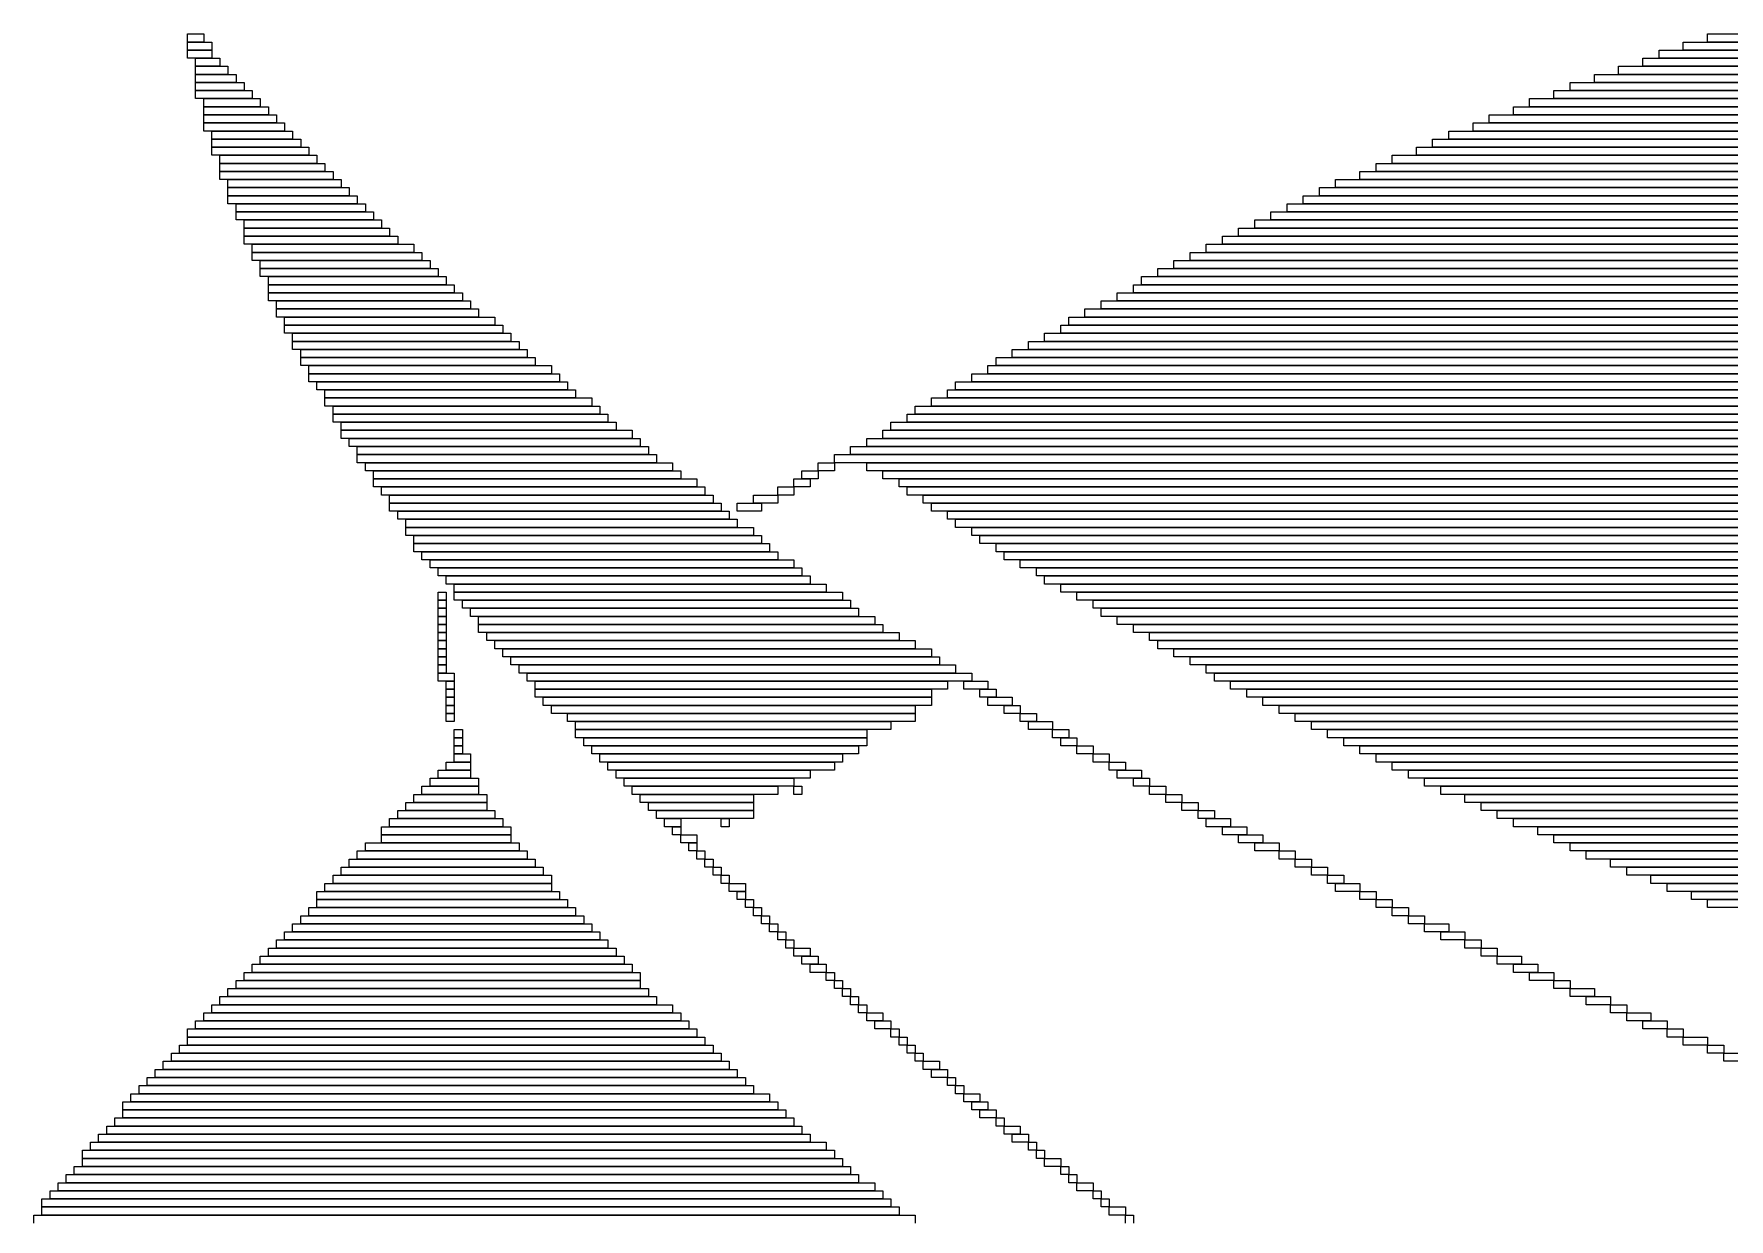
# Model space of a CAD drawing. Extents: x 62 to 962, y 58 to 965.
# Drawn here: x 159 to 368.7, y 795.5 to 942 of the extents above; entities that cross this region are included whole.
import ezdxf

# ---------------------------------------------------------------- set-up
doc = ezdxf.new("R2010")
doc.units = 0

msp = doc.modelspace()

# ---------------------------------------------------------------- linework, layer by layer
for p, q in [((178, 942), (180, 942)), ((178, 941), (178, 942)), ((180, 942), (180, 941)), ((366, 942), (657, 942)), ((366, 941), (366, 942)), ((180, 941), (178, 941)), ((178, 941), (181, 941)), ((178, 940), (178, 941)), ((181, 940), (178, 940)), ((178, 940), (181, 940)), ((178, 939), (178, 940)), ((181, 941), (181, 940)), ((181, 940), (181, 939)), ((360, 940), (663, 940)), ((360, 939), (360, 940)), ((363, 941), (660, 941)), ((363, 940), (363, 941)), ((660, 940), (363, 940)), ((657, 941), (366, 941)), ((181, 939), (178, 939)), ((179, 939), (182, 939)), ((179, 938), (179, 939)), ((182, 938), (179, 938)), ((179, 938), (183, 938)), ((179, 937), (179, 938)), ((182, 939), (182, 938)), ((183, 938), (183, 937)), ((355, 938), (668, 938)), ((355, 937), (355, 938)), ((358, 939), (666, 939)), ((358, 938), (358, 939)), ((666, 938), (358, 938)), ((663, 939), (360, 939)), ((183, 937), (179, 937)), ((179, 937), (184, 937)), ((179, 936), (179, 937)), ((184, 936), (179, 936)), ((179, 936), (185, 936)), ((179, 935), (179, 936)), ((184, 937), (184, 936)), ((185, 936), (185, 935)), ((349, 936), (674, 936)), ((349, 935), (349, 936)), ((352, 937), (671, 937)), ((352, 936), (352, 937)), ((671, 936), (352, 936)), ((668, 937), (355, 937)), ((185, 935), (179, 935)), ((179, 935), (186, 935)), ((179, 934), (179, 935)), ((186, 934), (179, 934)), ((180, 934), (187, 934)), ((180, 933), (180, 934)), ((186, 935), (186, 934)), ((187, 934), (187, 933)), ((344, 934), (679, 934)), ((344, 933), (344, 934)), ((347, 935), (676, 935)), ((347, 934), (347, 935)), ((676, 934), (347, 934)), ((674, 935), (349, 935)), ((187, 933), (180, 933)), ((180, 933), (188, 933)), ((180, 932), (180, 933)), ((188, 932), (180, 932)), ((180, 932), (189, 932)), ((180, 931), (180, 932)), ((189, 931), (180, 931)), ((180, 931), (190, 931)), ((180, 930), (180, 931)), ((188, 933), (188, 932)), ((189, 932), (189, 931)), ((190, 931), (190, 930)), ((337, 931), (686, 931)), ((337, 930), (337, 931)), ((339, 932), (684, 932)), ((339, 931), (339, 932)), ((684, 931), (339, 931)), ((342, 933), (681, 933)), ((342, 932), (342, 933)), ((681, 932), (342, 932)), ((679, 933), (344, 933)), ((190, 930), (180, 930)), ((181, 930), (191, 930)), ((181, 929), (181, 930)), ((191, 929), (181, 929)), ((181, 929), (192, 929)), ((181, 928), (181, 929)), ((191, 930), (191, 929)), ((192, 929), (192, 928)), ((332, 929), (691, 929)), ((332, 928), (332, 929)), ((334, 930), (689, 930)), ((334, 929), (334, 930)), ((689, 929), (334, 929)), ((686, 930), (337, 930)), ((192, 928), (181, 928)), ((181, 928), (193, 928)), ((181, 927), (181, 928)), ((193, 927), (181, 927)), ((182, 927), (194, 927)), ((182, 926), (182, 927)), ((193, 928), (193, 927)), ((194, 927), (194, 926)), ((327, 927), (695, 927)), ((327, 926), (327, 927)), ((330, 928), (693, 928)), ((330, 927), (330, 928)), ((693, 927), (330, 927)), ((691, 928), (332, 928)), ((194, 926), (182, 926)), ((182, 926), (195, 926)), ((182, 925), (182, 926)), ((195, 925), (182, 925)), ((182, 925), (196, 925)), ((182, 924), (182, 925)), ((195, 926), (195, 925)), ((196, 925), (196, 924)), ((323, 925), (700, 925)), ((323, 924), (323, 925)), ((325, 926), (698, 926)), ((325, 925), (325, 926)), ((698, 925), (325, 925)), ((695, 926), (327, 926)), ((196, 924), (182, 924)), ((183, 924), (197, 924)), ((183, 923), (183, 924)), ((197, 923), (183, 923)), ((183, 923), (198, 923)), ((183, 922), (183, 923)), ((197, 924), (197, 923)), ((198, 923), (198, 922)), ((318, 923), (704, 923)), ((318, 922), (318, 923)), ((320, 924), (702, 924)), ((320, 923), (320, 924)), ((702, 923), (320, 923)), ((700, 924), (323, 924)), ((198, 922), (183, 922)), ((183, 922), (199, 922)), ((183, 921), (183, 922)), ((199, 921), (183, 921)), ((184, 921), (200, 921)), ((184, 920), (184, 921)), ((199, 922), (199, 921)), ((200, 921), (200, 920)), ((314, 921), (708, 921)), ((314, 920), (314, 921)), ((316, 922), (706, 922)), ((316, 921), (316, 922)), ((706, 921), (316, 921)), ((704, 922), (318, 922)), ((200, 920), (184, 920)), ((184, 920), (201, 920)), ((184, 919), (184, 920)), ((201, 919), (184, 919)), ((185, 919), (202, 919)), ((185, 918), (185, 919)), ((201, 920), (201, 919)), ((202, 919), (202, 918)), ((310, 919), (712, 919)), ((310, 918), (310, 919)), ((312, 920), (711, 920)), ((312, 919), (312, 920)), ((711, 919), (312, 919)), ((708, 920), (314, 920)), ((202, 918), (185, 918)), ((185, 918), (203, 918)), ((185, 917), (185, 918)), ((203, 917), (185, 917)), ((185, 917), (204, 917)), ((185, 916), (185, 917)), ((203, 918), (203, 917)), ((204, 917), (204, 916)), ((306, 917), (716, 917)), ((306, 916), (306, 917)), ((308, 918), (714, 918)), ((308, 917), (308, 918)), ((714, 917), (308, 917)), ((712, 918), (310, 918)), ((204, 916), (185, 916)), ((186, 916), (206, 916)), ((186, 915), (186, 916)), ((206, 915), (186, 915)), ((186, 915), (207, 915)), ((186, 914), (186, 915)), ((206, 916), (206, 915)), ((207, 915), (207, 914)), ((302, 915), (720, 915)), ((302, 914), (302, 915)), ((304, 916), (718, 916)), ((304, 915), (304, 916)), ((718, 915), (304, 915)), ((716, 916), (306, 916)), ((207, 914), (186, 914)), ((187, 914), (208, 914)), ((187, 913), (187, 914)), ((208, 913), (187, 913)), ((187, 913), (209, 913)), ((187, 912), (187, 913)), ((208, 914), (208, 913)), ((209, 913), (209, 912)), ((298, 913), (724, 913)), ((298, 912), (298, 913)), ((300, 914), (722, 914)), ((300, 913), (300, 914)), ((722, 913), (300, 913)), ((720, 914), (302, 914)), ((209, 912), (187, 912)), ((188, 912), (210, 912)), ((188, 911), (188, 912)), ((210, 911), (188, 911)), ((188, 911), (211, 911)), ((188, 910), (188, 911)), ((211, 910), (188, 910)), ((188, 910), (212, 910)), ((188, 909), (188, 910)), ((210, 912), (210, 911)), ((211, 911), (211, 910)), ((212, 910), (212, 909)), ((293, 910), (730, 910)), ((293, 909), (293, 910)), ((295, 911), (728, 911)), ((295, 910), (295, 911)), ((728, 910), (295, 910)), ((296, 912), (726, 912)), ((296, 911), (296, 912)), ((726, 911), (296, 911)), ((724, 912), (298, 912)), ((212, 909), (188, 909)), ((189, 909), (213, 909)), ((189, 908), (189, 909)), ((213, 908), (189, 908)), ((189, 908), (214, 908)), ((189, 907), (189, 908)), ((213, 909), (213, 908)), ((214, 908), (214, 907)), ((289, 908), (733, 908)), ((289, 907), (289, 908)), ((291, 909), (732, 909)), ((291, 908), (291, 909)), ((732, 908), (291, 908)), ((730, 909), (293, 909)), ((214, 907), (189, 907)), ((190, 907), (216, 907)), ((190, 906), (190, 907)), ((216, 906), (190, 906)), ((190, 906), (217, 906)), ((190, 905), (190, 906)), ((216, 907), (216, 906)), ((217, 906), (217, 905)), ((286, 906), (737, 906)), ((286, 905), (286, 906)), ((287, 907), (735, 907)), ((287, 906), (287, 907)), ((735, 906), (287, 906)), ((733, 907), (289, 907)), ((217, 905), (190, 905)), ((191, 905), (218, 905)), ((191, 904), (191, 905)), ((218, 904), (191, 904)), ((191, 904), (219, 904)), ((191, 903), (191, 904)), ((218, 905), (218, 904)), ((219, 904), (219, 903)), ((282, 904), (740, 904)), ((282, 903), (282, 904)), ((284, 905), (738, 905)), ((284, 904), (284, 905)), ((738, 904), (284, 904)), ((737, 905), (286, 905)), ((219, 903), (191, 903)), ((192, 903), (220, 903)), ((192, 902), (192, 903)), ((220, 902), (192, 902)), ((192, 902), (221, 902)), ((192, 901), (192, 902)), ((220, 903), (220, 902)), ((221, 902), (221, 901)), ((278, 902), (744, 902)), ((278, 901), (278, 902)), ((280, 903), (742, 903)), ((280, 902), (280, 903)), ((742, 902), (280, 902)), ((740, 903), (282, 903)), ((221, 901), (192, 901)), ((193, 901), (223, 901)), ((193, 900), (193, 901)), ((223, 900), (193, 900)), ((193, 900), (224, 900)), ((193, 899), (193, 900)), ((223, 901), (223, 900)), ((224, 900), (224, 899)), ((275, 900), (747, 900)), ((275, 899), (275, 900)), ((277, 901), (745, 901)), ((277, 900), (277, 901)), ((745, 900), (277, 900)), ((744, 901), (278, 901)), ((224, 899), (193, 899)), ((194, 899), (225, 899)), ((194, 898), (194, 899)), ((225, 898), (194, 898)), ((195, 898), (226, 898)), ((195, 897), (195, 898)), ((225, 899), (225, 898)), ((226, 898), (226, 897)), ((272, 898), (750, 898)), ((272, 897), (272, 898)), ((273, 899), (748, 899)), ((273, 898), (273, 899)), ((748, 898), (273, 898)), ((747, 899), (275, 899)), ((226, 897), (195, 897)), ((195, 897), (228, 897)), ((195, 896), (195, 897)), ((228, 896), (195, 896)), ((196, 896), (229, 896)), ((196, 895), (196, 896)), ((228, 897), (228, 896)), ((229, 896), (229, 895)), ((268, 896), (753, 896)), ((268, 895), (268, 896)), ((270, 897), (752, 897)), ((270, 896), (270, 897)), ((752, 896), (270, 896)), ((750, 897), (272, 897)), ((229, 895), (196, 895)), ((196, 895), (230, 895)), ((196, 894), (196, 895)), ((230, 894), (196, 894)), ((197, 894), (231, 894)), ((197, 893), (197, 894)), ((230, 895), (230, 894)), ((231, 894), (231, 893)), ((265, 894), (756, 894)), ((265, 893), (265, 894)), ((267, 895), (755, 895)), ((267, 894), (267, 895)), ((755, 894), (267, 894)), ((753, 895), (268, 895)), ((231, 893), (197, 893)), ((197, 893), (233, 893)), ((197, 892), (197, 893)), ((233, 892), (197, 892)), ((198, 892), (234, 892)), ((198, 891), (198, 892)), ((233, 893), (233, 892)), ((234, 892), (234, 891)), ((262, 892), (760, 892)), ((262, 891), (262, 892)), ((264, 893), (758, 893)), ((264, 892), (264, 893)), ((758, 892), (264, 892)), ((756, 893), (265, 893)), ((234, 891), (198, 891)), ((199, 891), (235, 891)), ((199, 890), (199, 891)), ((235, 890), (199, 890)), ((199, 890), (236, 890)), ((199, 889), (199, 890)), ((236, 889), (199, 889)), ((200, 889), (238, 889)), ((200, 888), (200, 889)), ((235, 891), (235, 890)), ((236, 890), (236, 889)), ((238, 889), (238, 888)), ((256, 889), (258, 889)), ((256, 888), (256, 889)), ((258, 890), (762, 890)), ((258, 889), (258, 890)), ((762, 889), (258, 889)), ((258, 889), (258, 888)), ((260, 891), (761, 891)), ((260, 890), (260, 891)), ((761, 890), (260, 890)), ((760, 891), (262, 891)), ((262, 889), (764, 889)), ((262, 888), (262, 889)), ((238, 888), (200, 888)), ((201, 888), (239, 888)), ((201, 887), (201, 888)), ((239, 887), (201, 887)), ((201, 887), (241, 887)), ((201, 886), (201, 887)), ((239, 888), (239, 887)), ((241, 887), (241, 886)), ((253, 887), (255, 887)), ((253, 886), (253, 887)), ((254, 888), (256, 888)), ((254, 887), (254, 888)), ((256, 887), (254, 887)), ((255, 887), (255, 886)), ((258, 888), (256, 888)), ((256, 888), (256, 887)), ((764, 888), (262, 888)), ((264, 888), (765, 888)), ((264, 887), (264, 888)), ((765, 887), (264, 887)), ((266, 887), (767, 887)), ((266, 886), (266, 887)), ((241, 886), (201, 886)), ((202, 886), (242, 886)), ((202, 885), (202, 886)), ((242, 885), (202, 885)), ((203, 885), (243, 885)), ((203, 884), (203, 885)), ((242, 886), (242, 885)), ((243, 885), (243, 884)), ((248, 885), (251, 885)), ((248, 884), (248, 885)), ((251, 886), (253, 886)), ((251, 885), (251, 886)), ((253, 885), (251, 885)), ((251, 885), (251, 884)), ((255, 886), (253, 886)), ((253, 886), (253, 885)), ((767, 886), (266, 886)), ((267, 886), (768, 886)), ((267, 885), (267, 886)), ((768, 885), (267, 885)), ((269, 885), (770, 885)), ((269, 884), (269, 885)), ((243, 884), (203, 884)), ((203, 884), (244, 884)), ((203, 883), (203, 884)), ((244, 883), (203, 883)), ((204, 883), (245, 883)), ((204, 882), (204, 883)), ((244, 884), (244, 883)), ((245, 883), (245, 882)), ((246, 884), (249, 884)), ((246, 883), (246, 884)), ((249, 883), (246, 883)), ((251, 884), (248, 884)), ((249, 884), (249, 883)), ((770, 884), (269, 884)), ((270, 884), (771, 884)), ((270, 883), (270, 884)), ((771, 883), (270, 883)), ((272, 883), (772, 883)), ((272, 882), (272, 883)), ((245, 882), (204, 882)), ((205, 882), (246, 882)), ((205, 881), (205, 882)), ((246, 881), (205, 881)), ((205, 881), (248, 881)), ((205, 880), (205, 881)), ((246, 882), (246, 881)), ((248, 881), (248, 880)), ((772, 882), (272, 882)), ((273, 882), (774, 882)), ((273, 881), (273, 882)), ((774, 881), (273, 881)), ((275, 881), (775, 881)), ((275, 880), (275, 881)), ((248, 880), (205, 880)), ((206, 880), (249, 880)), ((206, 879), (206, 880)), ((249, 879), (206, 879)), ((206, 879), (250, 879)), ((206, 878), (206, 879)), ((249, 880), (249, 879)), ((250, 879), (250, 878)), ((775, 880), (275, 880)), ((276, 880), (777, 880)), ((276, 879), (276, 880)), ((777, 879), (276, 879)), ((278, 879), (778, 879)), ((278, 878), (278, 879)), ((250, 878), (206, 878)), ((207, 878), (251, 878)), ((207, 877), (207, 878)), ((251, 877), (207, 877)), ((208, 877), (253, 877)), ((208, 876), (208, 877)), ((251, 878), (251, 877)), ((253, 877), (253, 876)), ((778, 878), (278, 878)), ((279, 878), (780, 878)), ((279, 877), (279, 878)), ((780, 877), (279, 877)), ((281, 877), (781, 877)), ((281, 876), (281, 877)), ((253, 876), (208, 876)), ((209, 876), (254, 876)), ((209, 875), (209, 876)), ((254, 875), (209, 875)), ((210, 875), (255, 875)), ((210, 874), (210, 875)), ((254, 876), (254, 875)), ((255, 875), (255, 874)), ((781, 876), (281, 876)), ((283, 876), (782, 876)), ((283, 875), (283, 876)), ((782, 875), (283, 875)), ((284, 875), (784, 875)), ((284, 874), (284, 875)), ((209, 873), (210, 873)), ((209, 872), (209, 873)), ((255, 874), (210, 874)), ((210, 873), (210, 872)), ((211, 874), (257, 874)), ((211, 873), (211, 874)), ((257, 873), (211, 873)), ((211, 873), (259, 873)), ((211, 872), (211, 873)), ((257, 874), (257, 873)), ((259, 873), (259, 872)), ((784, 874), (284, 874)), ((286, 874), (785, 874)), ((286, 873), (286, 874)), ((785, 873), (286, 873)), ((288, 873), (786, 873)), ((288, 872), (288, 873)), ((210, 872), (209, 872)), ((209, 872), (210, 872)), ((209, 871), (209, 872)), ((210, 871), (209, 871)), ((209, 871), (210, 871)), ((209, 870), (209, 871)), ((210, 872), (210, 871)), ((210, 871), (210, 870)), ((259, 872), (211, 872)), ((212, 872), (260, 872)), ((212, 871), (212, 872)), ((260, 871), (212, 871)), ((213, 871), (261, 871)), ((213, 870), (213, 871)), ((260, 872), (260, 871)), ((261, 871), (261, 870)), ((786, 872), (288, 872)), ((290, 872), (788, 872)), ((290, 871), (290, 872)), ((788, 871), (290, 871)), ((291, 871), (789, 871)), ((291, 870), (291, 871)), ((210, 870), (209, 870)), ((209, 870), (210, 870)), ((209, 869), (209, 870)), ((210, 869), (209, 869)), ((209, 869), (210, 869)), ((209, 868), (209, 869)), ((210, 870), (210, 869)), ((210, 869), (210, 868)), ((261, 870), (213, 870)), ((214, 870), (263, 870)), ((214, 869), (214, 870)), ((263, 869), (214, 869)), ((214, 869), (264, 869)), ((214, 868), (214, 869)), ((263, 870), (263, 869)), ((264, 869), (264, 868)), ((789, 870), (291, 870)), ((293, 870), (790, 870)), ((293, 869), (293, 870)), ((790, 869), (293, 869)), ((295, 869), (791, 869)), ((295, 868), (295, 869)), ((210, 868), (209, 868)), ((209, 868), (210, 868)), ((209, 867), (209, 868)), ((210, 867), (209, 867)), ((209, 867), (210, 867)), ((209, 866), (209, 867)), ((210, 866), (209, 866)), ((209, 866), (210, 866)), ((209, 865), (209, 866)), ((210, 868), (210, 867)), ((210, 867), (210, 866)), ((210, 866), (210, 865)), ((264, 868), (214, 868)), ((215, 868), (266, 868)), ((215, 867), (215, 868)), ((266, 867), (215, 867)), ((216, 867), (268, 867)), ((216, 866), (216, 867)), ((268, 866), (216, 866)), ((217, 866), (270, 866)), ((217, 865), (217, 866)), ((266, 868), (266, 867)), ((268, 867), (268, 866)), ((270, 866), (270, 865)), ((791, 868), (295, 868)), ((297, 868), (793, 868)), ((297, 867), (297, 868)), ((793, 867), (297, 867)), ((298, 867), (794, 867)), ((298, 866), (298, 867)), ((794, 866), (298, 866)), ((300, 866), (795, 866)), ((300, 865), (300, 866)), ((210, 865), (209, 865)), ((209, 865), (210, 865)), ((209, 864), (209, 865)), ((210, 864), (209, 864)), ((209, 864), (210, 864)), ((209, 863), (209, 864)), ((210, 865), (210, 864)), ((210, 864), (210, 863)), ((270, 865), (217, 865)), ((218, 865), (271, 865)), ((218, 864), (218, 865)), ((271, 864), (218, 864)), ((219, 864), (273, 864)), ((219, 863), (219, 864)), ((271, 865), (271, 864)), ((273, 864), (273, 863)), ((795, 865), (300, 865)), ((302, 865), (796, 865)), ((302, 864), (302, 865)), ((796, 864), (302, 864)), ((304, 864), (798, 864)), ((304, 863), (304, 864)), ((210, 863), (209, 863)), ((209, 863), (211, 863)), ((209, 862), (209, 863)), ((211, 862), (209, 862)), ((210, 862), (211, 862)), ((210, 861), (210, 862)), ((211, 863), (211, 862)), ((211, 862), (211, 861)), ((273, 863), (219, 863)), ((220, 863), (275, 863)), ((220, 862), (220, 863)), ((275, 862), (220, 862)), ((221, 862), (272, 862)), ((221, 861), (221, 862)), ((272, 862), (272, 861)), ((274, 862), (277, 862)), ((274, 861), (274, 862)), ((275, 863), (275, 862)), ((277, 862), (277, 861)), ((798, 863), (304, 863)), ((305, 863), (799, 863)), ((305, 862), (305, 863)), ((799, 862), (305, 862)), ((307, 862), (800, 862)), ((307, 861), (307, 862)), ((211, 861), (210, 861)), ((210, 861), (211, 861)), ((210, 860), (210, 861)), ((211, 860), (210, 860)), ((210, 860), (211, 860)), ((210, 859), (210, 860)), ((211, 861), (211, 860)), ((211, 860), (211, 859)), ((272, 861), (221, 861)), ((221, 861), (270, 861)), ((221, 860), (221, 861)), ((270, 860), (221, 860)), ((222, 860), (270, 860)), ((222, 859), (222, 860)), ((270, 861), (270, 860)), ((270, 860), (270, 859)), ((277, 861), (274, 861)), ((276, 861), (278, 861)), ((276, 860), (276, 861)), ((278, 860), (276, 860)), ((277, 860), (280, 860)), ((277, 859), (277, 860)), ((278, 861), (278, 860)), ((280, 860), (280, 859)), ((800, 861), (307, 861)), ((309, 861), (801, 861)), ((309, 860), (309, 861)), ((801, 860), (309, 860)), ((311, 860), (802, 860)), ((311, 859), (311, 860)), ((211, 859), (210, 859)), ((210, 859), (211, 859)), ((210, 858), (210, 859)), ((211, 858), (210, 858)), ((210, 858), (211, 858)), ((210, 857), (210, 858)), ((211, 859), (211, 858)), ((211, 858), (211, 857)), ((270, 859), (222, 859)), ((223, 859), (268, 859)), ((223, 858), (223, 859)), ((268, 858), (223, 858)), ((225, 858), (268, 858)), ((225, 857), (225, 858)), ((268, 859), (268, 858)), ((268, 858), (268, 857)), ((280, 859), (277, 859)), ((279, 859), (281, 859)), ((279, 858), (279, 859)), ((281, 858), (279, 858)), ((281, 859), (281, 858)), ((281, 858), (283, 858)), ((281, 857), (281, 858)), ((283, 858), (283, 857)), ((802, 859), (311, 859)), ((313, 859), (804, 859)), ((313, 858), (313, 859)), ((804, 858), (313, 858)), ((315, 858), (805, 858)), ((315, 857), (315, 858)), ((211, 857), (210, 857)), ((211, 856), (212, 856)), ((211, 855), (211, 856)), ((212, 856), (212, 855)), ((268, 857), (225, 857)), ((226, 857), (265, 857)), ((226, 856), (226, 857)), ((265, 856), (226, 856)), ((226, 856), (262, 856)), ((226, 855), (226, 856)), ((262, 856), (262, 855)), ((265, 857), (265, 856)), ((283, 857), (281, 857)), ((282, 857), (285, 857)), ((282, 856), (282, 857)), ((285, 856), (282, 856)), ((285, 857), (285, 856)), ((285, 856), (287, 856)), ((285, 855), (285, 856)), ((287, 856), (287, 855)), ((805, 857), (315, 857)), ((317, 857), (806, 857)), ((317, 856), (317, 857)), ((806, 856), (317, 856)), ((319, 856), (807, 856)), ((319, 855), (319, 856)), ((212, 855), (211, 855)), ((211, 855), (212, 855)), ((211, 854), (211, 855)), ((212, 854), (211, 854)), ((211, 854), (212, 854)), ((211, 853), (211, 854)), ((212, 855), (212, 854)), ((212, 854), (212, 853)), ((262, 855), (226, 855)), ((227, 855), (262, 855)), ((227, 854), (227, 855)), ((262, 854), (227, 854)), ((228, 854), (261, 854)), ((228, 853), (228, 854)), ((261, 854), (261, 853)), ((262, 855), (262, 854)), ((287, 855), (285, 855)), ((286, 855), (288, 855)), ((286, 854), (286, 855)), ((288, 854), (286, 854)), ((288, 855), (288, 854)), ((288, 854), (290, 854)), ((288, 853), (288, 854)), ((290, 854), (290, 853)), ((807, 855), (319, 855)), ((321, 855), (808, 855)), ((321, 854), (321, 855)), ((808, 854), (321, 854)), ((323, 854), (809, 854)), ((323, 853), (323, 854)), ((210, 852), (213, 852)), ((210, 851), (210, 852)), ((212, 853), (211, 853)), ((211, 853), (213, 853)), ((211, 852), (211, 853)), ((213, 852), (211, 852)), ((213, 853), (213, 852)), ((213, 852), (213, 851)), ((261, 853), (228, 853)), ((229, 853), (259, 853)), ((229, 852), (229, 853)), ((259, 852), (229, 852)), ((230, 852), (258, 852)), ((230, 851), (230, 852)), ((258, 852), (258, 851)), ((259, 853), (259, 852)), ((290, 853), (288, 853)), ((290, 853), (292, 853)), ((290, 852), (290, 853)), ((292, 852), (290, 852)), ((292, 853), (292, 852)), ((292, 852), (294, 852)), ((292, 851), (292, 852)), ((294, 852), (294, 851)), ((809, 853), (323, 853)), ((325, 853), (810, 853)), ((325, 852), (325, 853)), ((810, 852), (325, 852)), ((327, 852), (812, 852)), ((327, 851), (327, 852)), ((208, 850), (214, 850)), ((208, 849), (208, 850)), ((209, 851), (213, 851)), ((209, 850), (209, 851)), ((213, 850), (209, 850)), ((213, 851), (210, 851)), ((213, 851), (213, 850)), ((214, 850), (214, 849)), ((258, 851), (230, 851)), ((231, 851), (255, 851)), ((231, 850), (231, 851)), ((255, 850), (231, 850)), ((232, 850), (253, 850)), ((232, 849), (232, 850)), ((253, 850), (253, 849)), ((255, 851), (255, 850)), ((294, 851), (292, 851)), ((293, 851), (296, 851)), ((293, 850), (293, 851)), ((296, 850), (293, 850)), ((295, 850), (297, 850)), ((295, 849), (295, 850)), ((296, 851), (296, 850)), ((297, 850), (297, 849)), ((812, 851), (327, 851)), ((329, 851), (813, 851)), ((329, 850), (329, 851)), ((813, 850), (329, 850)), ((331, 850), (814, 850)), ((331, 849), (331, 850)), ((206, 848), (215, 848)), ((206, 847), (206, 848)), ((207, 849), (214, 849)), ((207, 848), (207, 849)), ((214, 848), (207, 848)), ((214, 849), (208, 849)), ((214, 849), (214, 848)), ((215, 848), (215, 847)), ((253, 849), (232, 849)), ((233, 849), (251, 849)), ((233, 848), (233, 849)), ((251, 848), (233, 848)), ((234, 848), (248, 848)), ((234, 847), (234, 848)), ((248, 848), (248, 847)), ((251, 849), (251, 848)), ((253, 849), (254, 849)), ((253, 848), (253, 849)), ((254, 848), (253, 848)), ((254, 849), (254, 848)), ((297, 849), (295, 849)), ((297, 849), (299, 849)), ((297, 848), (297, 849)), ((299, 848), (297, 848)), ((299, 849), (299, 848)), ((299, 848), (301, 848)), ((299, 847), (299, 848)), ((301, 848), (301, 847)), ((814, 849), (331, 849)), ((333, 849), (815, 849)), ((333, 848), (333, 849)), ((815, 848), (333, 848)), ((336, 848), (816, 848)), ((336, 847), (336, 848)), ((203, 845), (217, 845)), ((203, 844), (203, 845)), ((204, 846), (216, 846)), ((204, 845), (204, 846)), ((216, 845), (204, 845)), ((205, 847), (215, 847)), ((205, 846), (205, 847)), ((215, 846), (205, 846)), ((215, 847), (206, 847)), ((215, 847), (215, 846)), ((216, 846), (216, 845)), ((217, 845), (217, 844)), ((248, 847), (234, 847)), ((235, 847), (248, 847)), ((235, 846), (235, 847)), ((248, 846), (235, 846)), ((236, 846), (248, 846)), ((236, 845), (236, 846)), ((248, 845), (236, 845)), ((237, 845), (239, 845)), ((237, 844), (237, 845)), ((239, 845), (239, 844)), ((244, 845), (245, 845)), ((244, 844), (244, 845)), ((245, 845), (245, 844)), ((248, 847), (248, 846)), ((248, 846), (248, 845)), ((301, 847), (299, 847)), ((301, 847), (303, 847)), ((301, 846), (301, 847)), ((303, 846), (301, 846)), ((303, 847), (303, 846)), ((303, 846), (305, 846)), ((303, 845), (303, 846)), ((305, 845), (303, 845)), ((304, 845), (307, 845)), ((304, 844), (304, 845)), ((305, 846), (305, 845)), ((307, 845), (307, 844)), ((816, 847), (336, 847)), ((338, 847), (432, 847)), ((338, 846), (338, 847)), ((432, 846), (338, 846)), ((340, 846), (430, 846)), ((340, 845), (340, 846)), ((430, 845), (340, 845)), ((342, 845), (428, 845)), ((342, 844), (342, 845)), ((202, 844), (218, 844)), ((202, 843), (202, 844)), ((218, 843), (202, 843)), ((202, 843), (218, 843)), ((202, 842), (202, 843)), ((217, 844), (203, 844)), ((218, 844), (218, 843)), ((218, 843), (218, 842)), ((239, 844), (237, 844)), ((238, 844), (239, 844)), ((238, 843), (238, 844)), ((239, 843), (238, 843)), ((239, 844), (239, 843)), ((239, 843), (241, 843)), ((239, 842), (239, 843)), ((241, 843), (241, 842)), ((245, 844), (244, 844)), ((307, 844), (304, 844)), ((306, 844), (309, 844)), ((306, 843), (306, 844)), ((309, 843), (306, 843)), ((308, 843), (311, 843)), ((308, 842), (308, 843)), ((309, 844), (309, 843)), ((311, 843), (311, 842)), ((428, 844), (342, 844)), ((345, 844), (428, 844)), ((345, 843), (345, 844)), ((428, 843), (345, 843)), ((347, 843), (427, 843)), ((347, 842), (347, 843)), ((199, 841), (220, 841)), ((199, 840), (199, 841)), ((200, 842), (219, 842)), ((200, 841), (200, 842)), ((219, 841), (200, 841)), ((218, 842), (202, 842)), ((219, 842), (219, 841)), ((220, 841), (220, 840)), ((241, 842), (239, 842)), ((240, 842), (241, 842)), ((240, 841), (240, 842)), ((241, 841), (240, 841)), ((241, 842), (241, 841)), ((241, 841), (242, 841)), ((241, 840), (241, 841)), ((242, 841), (242, 840)), ((311, 842), (308, 842)), ((310, 842), (313, 842)), ((310, 841), (310, 842)), ((313, 841), (310, 841)), ((313, 842), (313, 841)), ((313, 841), (315, 841)), ((313, 840), (313, 841)), ((315, 841), (315, 840)), ((427, 842), (347, 842)), ((349, 842), (427, 842)), ((349, 841), (349, 842)), ((427, 841), (349, 841)), ((351, 841), (426, 841)), ((351, 840), (351, 841)), ((197, 839), (222, 839)), ((197, 838), (197, 839)), ((198, 840), (221, 840)), ((198, 839), (198, 840)), ((221, 839), (198, 839)), ((220, 840), (199, 840)), ((221, 840), (221, 839)), ((222, 839), (222, 838)), ((242, 840), (241, 840)), ((242, 840), (243, 840)), ((242, 839), (242, 840)), ((243, 839), (242, 839)), ((243, 840), (243, 839)), ((243, 839), (244, 839)), ((243, 838), (243, 839)), ((244, 839), (244, 838)), ((315, 840), (313, 840)), ((315, 840), (317, 840)), ((315, 839), (315, 840)), ((317, 839), (315, 839)), ((317, 840), (317, 839)), ((317, 839), (319, 839)), ((317, 838), (317, 839)), ((319, 839), (319, 838)), ((426, 840), (351, 840)), ((354, 840), (426, 840)), ((354, 839), (354, 840)), ((426, 839), (354, 839)), ((356, 839), (426, 839)), ((356, 838), (356, 839)), ((195, 837), (223, 837)), ((195, 836), (195, 837)), ((196, 838), (223, 838)), ((196, 837), (196, 838)), ((223, 837), (196, 837)), ((222, 838), (197, 838)), ((223, 838), (223, 837)), ((223, 837), (223, 836)), ((244, 838), (243, 838)), ((244, 838), (245, 838)), ((244, 837), (244, 838)), ((245, 837), (244, 837)), ((245, 838), (245, 837)), ((245, 837), (247, 837)), ((245, 836), (245, 837)), ((247, 837), (247, 836)), ((319, 838), (317, 838)), ((319, 838), (321, 838)), ((319, 837), (319, 838)), ((321, 837), (319, 837)), ((320, 837), (323, 837)), ((320, 836), (320, 837)), ((321, 838), (321, 837)), ((323, 837), (323, 836)), ((426, 838), (356, 838)), ((359, 838), (427, 838)), ((359, 837), (359, 838)), ((427, 837), (359, 837)), ((361, 837), (427, 837)), ((361, 836), (361, 837)), ((194, 836), (224, 836)), ((194, 835), (194, 836)), ((224, 835), (194, 835)), ((194, 835), (225, 835)), ((194, 834), (194, 835)), ((223, 836), (195, 836)), ((224, 836), (224, 835)), ((225, 835), (225, 834)), ((247, 836), (245, 836)), ((246, 836), (247, 836)), ((246, 835), (246, 836)), ((247, 835), (246, 835)), ((247, 836), (247, 835)), ((247, 835), (248, 835)), ((247, 834), (247, 835)), ((248, 835), (248, 834)), ((323, 836), (320, 836)), ((323, 836), (325, 836)), ((323, 835), (323, 836)), ((325, 835), (323, 835)), ((325, 836), (325, 835)), ((325, 835), (327, 835)), ((325, 834), (325, 835)), ((327, 835), (327, 834)), ((427, 836), (361, 836)), ((364, 836), (427, 836)), ((364, 835), (364, 836)), ((427, 835), (364, 835)), ((366, 835), (428, 835)), ((366, 834), (366, 835)), ((192, 833), (227, 833)), ((192, 832), (192, 833)), ((193, 834), (226, 834)), ((193, 833), (193, 834)), ((226, 833), (193, 833)), ((225, 834), (194, 834)), ((226, 834), (226, 833)), ((227, 833), (227, 832)), ((248, 834), (247, 834)), ((248, 834), (249, 834)), ((248, 833), (248, 834)), ((249, 833), (248, 833)), ((249, 834), (249, 833)), ((249, 833), (250, 833)), ((249, 832), (249, 833)), ((250, 833), (250, 832)), ((327, 834), (325, 834)), ((327, 834), (329, 834)), ((327, 833), (327, 834)), ((329, 833), (327, 833)), ((329, 834), (329, 833)), ((329, 833), (331, 833)), ((329, 832), (329, 833)), ((331, 833), (331, 832)), ((428, 834), (366, 834)), ((190, 831), (229, 831)), ((190, 830), (190, 831)), ((191, 832), (228, 832)), ((191, 831), (191, 832)), ((228, 831), (191, 831)), ((227, 832), (192, 832)), ((228, 832), (228, 831)), ((229, 831), (229, 830)), ((250, 832), (249, 832)), ((250, 832), (251, 832)), ((250, 831), (250, 832)), ((251, 831), (250, 831)), ((251, 832), (251, 831)), ((251, 831), (252, 831)), ((251, 830), (251, 831)), ((252, 831), (252, 830)), ((331, 832), (329, 832)), ((331, 832), (334, 832)), ((331, 831), (331, 832)), ((334, 831), (331, 831)), ((333, 831), (336, 831)), ((333, 830), (333, 831)), ((334, 832), (334, 831)), ((336, 831), (336, 830)), ((188, 829), (231, 829)), ((188, 828), (188, 829)), ((189, 830), (230, 830)), ((189, 829), (189, 830)), ((230, 829), (189, 829)), ((229, 830), (190, 830)), ((230, 830), (230, 829)), ((231, 829), (231, 828)), ((252, 830), (251, 830)), ((252, 830), (253, 830)), ((252, 829), (252, 830)), ((253, 829), (252, 829)), ((253, 830), (253, 829)), ((253, 829), (255, 829)), ((253, 828), (253, 829)), ((255, 829), (255, 828)), ((336, 830), (333, 830)), ((336, 830), (338, 830)), ((336, 829), (336, 830)), ((338, 829), (336, 829)), ((338, 830), (338, 829)), ((338, 829), (340, 829)), ((338, 828), (338, 829)), ((340, 829), (340, 828)), ((186, 827), (233, 827)), ((186, 826), (186, 827)), ((187, 828), (232, 828)), ((187, 827), (187, 828)), ((232, 827), (187, 827)), ((231, 828), (188, 828)), ((232, 828), (232, 827)), ((233, 827), (233, 826)), ((255, 828), (253, 828)), ((254, 828), (256, 828)), ((254, 827), (254, 828)), ((256, 827), (254, 827)), ((255, 827), (257, 827)), ((255, 826), (255, 827)), ((256, 828), (256, 827)), ((257, 827), (257, 826)), ((340, 828), (338, 828)), ((340, 828), (343, 828)), ((340, 827), (340, 828)), ((343, 827), (340, 827)), ((342, 827), (345, 827)), ((342, 826), (342, 827)), ((343, 828), (343, 827)), ((345, 827), (345, 826)), ((183, 824), (235, 824)), ((183, 823), (183, 824)), ((184, 825), (234, 825)), ((184, 824), (184, 825)), ((234, 824), (184, 824)), ((185, 826), (234, 826)), ((185, 825), (185, 826)), ((234, 825), (185, 825)), ((233, 826), (186, 826)), ((234, 826), (234, 825)), ((234, 825), (234, 824)), ((235, 824), (235, 823)), ((257, 826), (255, 826)), ((257, 826), (258, 826)), ((257, 825), (257, 826)), ((258, 825), (257, 825)), ((258, 826), (258, 825)), ((258, 825), (259, 825)), ((258, 824), (258, 825)), ((259, 824), (258, 824)), ((259, 825), (259, 824)), ((259, 824), (260, 824)), ((259, 823), (259, 824)), ((260, 824), (260, 823)), ((345, 826), (342, 826)), ((344, 826), (347, 826)), ((344, 825), (344, 826)), ((347, 825), (344, 825)), ((347, 826), (347, 825)), ((347, 825), (349, 825)), ((347, 824), (347, 825)), ((349, 824), (347, 824)), ((349, 825), (349, 824)), ((349, 824), (352, 824)), ((349, 823), (349, 824)), ((352, 824), (352, 823)), ((181, 822), (238, 822)), ((181, 821), (181, 822)), ((182, 823), (236, 823)), ((182, 822), (182, 823)), ((236, 822), (182, 822)), ((235, 823), (183, 823)), ((236, 823), (236, 822)), ((238, 822), (238, 821)), ((260, 823), (259, 823)), ((260, 823), (261, 823)), ((260, 822), (260, 823)), ((261, 822), (260, 822)), ((261, 823), (261, 822)), ((261, 822), (262, 822)), ((261, 821), (261, 822)), ((262, 822), (262, 821)), ((352, 823), (349, 823)), ((351, 823), (354, 823)), ((351, 822), (351, 823)), ((354, 822), (351, 822)), ((354, 823), (354, 822)), ((354, 822), (356, 822)), ((354, 821), (354, 822)), ((356, 822), (356, 821)), ((179, 820), (240, 820)), ((179, 819), (179, 820)), ((180, 821), (239, 821)), ((180, 820), (180, 821)), ((239, 820), (180, 820)), ((238, 821), (181, 821)), ((239, 821), (239, 820)), ((240, 820), (240, 819)), ((262, 821), (261, 821)), ((262, 821), (264, 821)), ((262, 820), (262, 821)), ((264, 820), (262, 820)), ((263, 820), (265, 820)), ((263, 819), (263, 820)), ((264, 821), (264, 820)), ((265, 820), (265, 819)), ((356, 821), (354, 821)), ((356, 821), (359, 821)), ((356, 820), (356, 821)), ((359, 820), (356, 820)), ((358, 820), (361, 820)), ((358, 819), (358, 820)), ((359, 821), (359, 820)), ((361, 820), (361, 819)), ((178, 819), (241, 819)), ((178, 818), (178, 819)), ((241, 818), (178, 818)), ((178, 818), (242, 818)), ((178, 817), (178, 818)), ((240, 819), (179, 819)), ((241, 819), (241, 818)), ((242, 818), (242, 817)), ((265, 819), (263, 819)), ((265, 819), (266, 819)), ((265, 818), (265, 819)), ((266, 818), (265, 818)), ((266, 819), (266, 818)), ((266, 818), (267, 818)), ((266, 817), (266, 818)), ((267, 818), (267, 817)), ((361, 819), (358, 819)), ((361, 819), (363, 819)), ((361, 818), (361, 819)), ((363, 818), (361, 818)), ((363, 819), (363, 818)), ((363, 818), (366, 818)), ((363, 817), (363, 818)), ((366, 818), (366, 817)), ((176, 816), (244, 816)), ((176, 815), (176, 816)), ((177, 817), (243, 817)), ((177, 816), (177, 817)), ((243, 816), (177, 816)), ((242, 817), (178, 817)), ((243, 817), (243, 816)), ((244, 816), (244, 815)), ((267, 817), (266, 817)), ((267, 817), (268, 817)), ((267, 816), (267, 817)), ((268, 816), (267, 816)), ((268, 817), (268, 816)), ((268, 816), (269, 816)), ((268, 815), (268, 816)), ((269, 816), (269, 815)), ((366, 817), (363, 817)), ((366, 817), (368, 817)), ((366, 816), (366, 817)), ((368, 816), (366, 816)), ((368, 817), (368, 816)), ((368, 816), (371, 816)), ((368, 815), (368, 816)), ((174, 814), (246, 814)), ((174, 813), (174, 814)), ((175, 815), (245, 815)), ((175, 814), (175, 815)), ((245, 814), (175, 814)), ((244, 815), (176, 815)), ((245, 815), (245, 814)), ((246, 814), (246, 813)), ((269, 815), (268, 815)), ((269, 815), (271, 815)), ((269, 814), (269, 815)), ((271, 814), (269, 814)), ((270, 814), (272, 814)), ((270, 813), (270, 814)), ((271, 815), (271, 814)), ((272, 814), (272, 813)), ((371, 815), (368, 815)), ((172, 812), (248, 812)), ((172, 811), (172, 812)), ((173, 813), (247, 813)), ((173, 812), (173, 813)), ((247, 812), (173, 812)), ((246, 813), (174, 813)), ((247, 813), (247, 812)), ((248, 812), (248, 811)), ((272, 813), (270, 813)), ((272, 813), (273, 813)), ((272, 812), (272, 813)), ((273, 812), (272, 812)), ((273, 813), (273, 812)), ((273, 812), (274, 812)), ((273, 811), (273, 812)), ((274, 812), (274, 811)), ((170, 810), (251, 810)), ((170, 809), (170, 810)), ((171, 811), (250, 811)), ((171, 810), (171, 811)), ((250, 810), (171, 810)), ((248, 811), (172, 811)), ((250, 811), (250, 810)), ((251, 810), (251, 809)), ((274, 811), (273, 811)), ((274, 811), (276, 811)), ((274, 810), (274, 811)), ((276, 810), (274, 810)), ((275, 810), (277, 810)), ((275, 809), (275, 810)), ((276, 811), (276, 810)), ((277, 810), (277, 809)), ((169, 808), (253, 808)), ((169, 807), (169, 808)), ((251, 809), (170, 809)), ((170, 809), (252, 809)), ((170, 808), (170, 809)), ((252, 808), (170, 808)), ((252, 809), (252, 808)), ((253, 808), (253, 807)), ((277, 809), (275, 809)), ((276, 809), (278, 809)), ((276, 808), (276, 809)), ((278, 808), (276, 808)), ((278, 809), (278, 808)), ((278, 808), (279, 808)), ((278, 807), (278, 808)), ((279, 808), (279, 807)), ((167, 806), (255, 806)), ((167, 805), (167, 806)), ((168, 807), (254, 807)), ((168, 806), (168, 807)), ((254, 806), (168, 806)), ((253, 807), (169, 807)), ((254, 807), (254, 806)), ((255, 806), (255, 805)), ((279, 807), (278, 807)), ((279, 807), (281, 807)), ((279, 806), (279, 807)), ((281, 806), (279, 806)), ((280, 806), (282, 806)), ((280, 805), (280, 806)), ((281, 807), (281, 806)), ((282, 806), (282, 805)), ((165, 804), (258, 804)), ((165, 803), (165, 804)), ((166, 805), (257, 805)), ((166, 804), (166, 805)), ((257, 804), (166, 804)), ((255, 805), (167, 805)), ((257, 805), (257, 804)), ((258, 804), (258, 803)), ((282, 805), (280, 805)), ((282, 805), (283, 805)), ((282, 804), (282, 805)), ((283, 804), (282, 804)), ((283, 805), (283, 804)), ((283, 804), (284, 804)), ((283, 803), (283, 804)), ((284, 804), (284, 803)), ((163, 801), (261, 801)), ((163, 800), (163, 801)), ((164, 802), (260, 802)), ((164, 801), (164, 802)), ((260, 801), (164, 801)), ((258, 803), (165, 803)), ((165, 803), (259, 803)), ((165, 802), (165, 803)), ((259, 802), (165, 802)), ((259, 803), (259, 802)), ((260, 802), (260, 801)), ((261, 801), (261, 800)), ((284, 803), (283, 803)), ((284, 803), (286, 803)), ((284, 802), (284, 803)), ((286, 802), (284, 802)), ((286, 803), (286, 802)), ((286, 802), (287, 802)), ((286, 801), (286, 802)), ((287, 801), (286, 801)), ((287, 802), (287, 801)), ((287, 801), (288, 801)), ((287, 800), (287, 801)), ((288, 801), (288, 800)), ((161, 799), (264, 799)), ((161, 798), (161, 799)), ((162, 800), (263, 800)), ((162, 799), (162, 800)), ((263, 799), (162, 799)), ((261, 800), (163, 800)), ((263, 800), (263, 799)), ((264, 799), (264, 798)), ((288, 800), (287, 800)), ((288, 800), (290, 800)), ((288, 799), (288, 800)), ((290, 799), (288, 799)), ((290, 800), (290, 799)), ((290, 799), (291, 799)), ((290, 798), (290, 799)), ((291, 799), (291, 798)), ((160, 798), (265, 798)), ((160, 797), (160, 798)), ((265, 797), (160, 797)), ((160, 797), (266, 797)), ((160, 796), (160, 797)), ((264, 798), (161, 798)), ((265, 798), (265, 797)), ((266, 797), (266, 796)), ((291, 798), (290, 798)), ((291, 798), (292, 798)), ((291, 797), (291, 798)), ((292, 797), (291, 797)), ((292, 798), (292, 797)), ((292, 797), (294, 797)), ((292, 796), (292, 797)), ((294, 797), (294, 796)), ((159, 796), (268, 796)), ((159, 795), (159, 796)), ((266, 796), (160, 796)), ((268, 796), (268, 795)), ((294, 796), (292, 796)), ((294, 796), (295, 796)), ((294, 795), (294, 796)), ((295, 796), (295, 795))]:
    msp.add_line(p, q)

doc.saveas('drawing.dxf')
